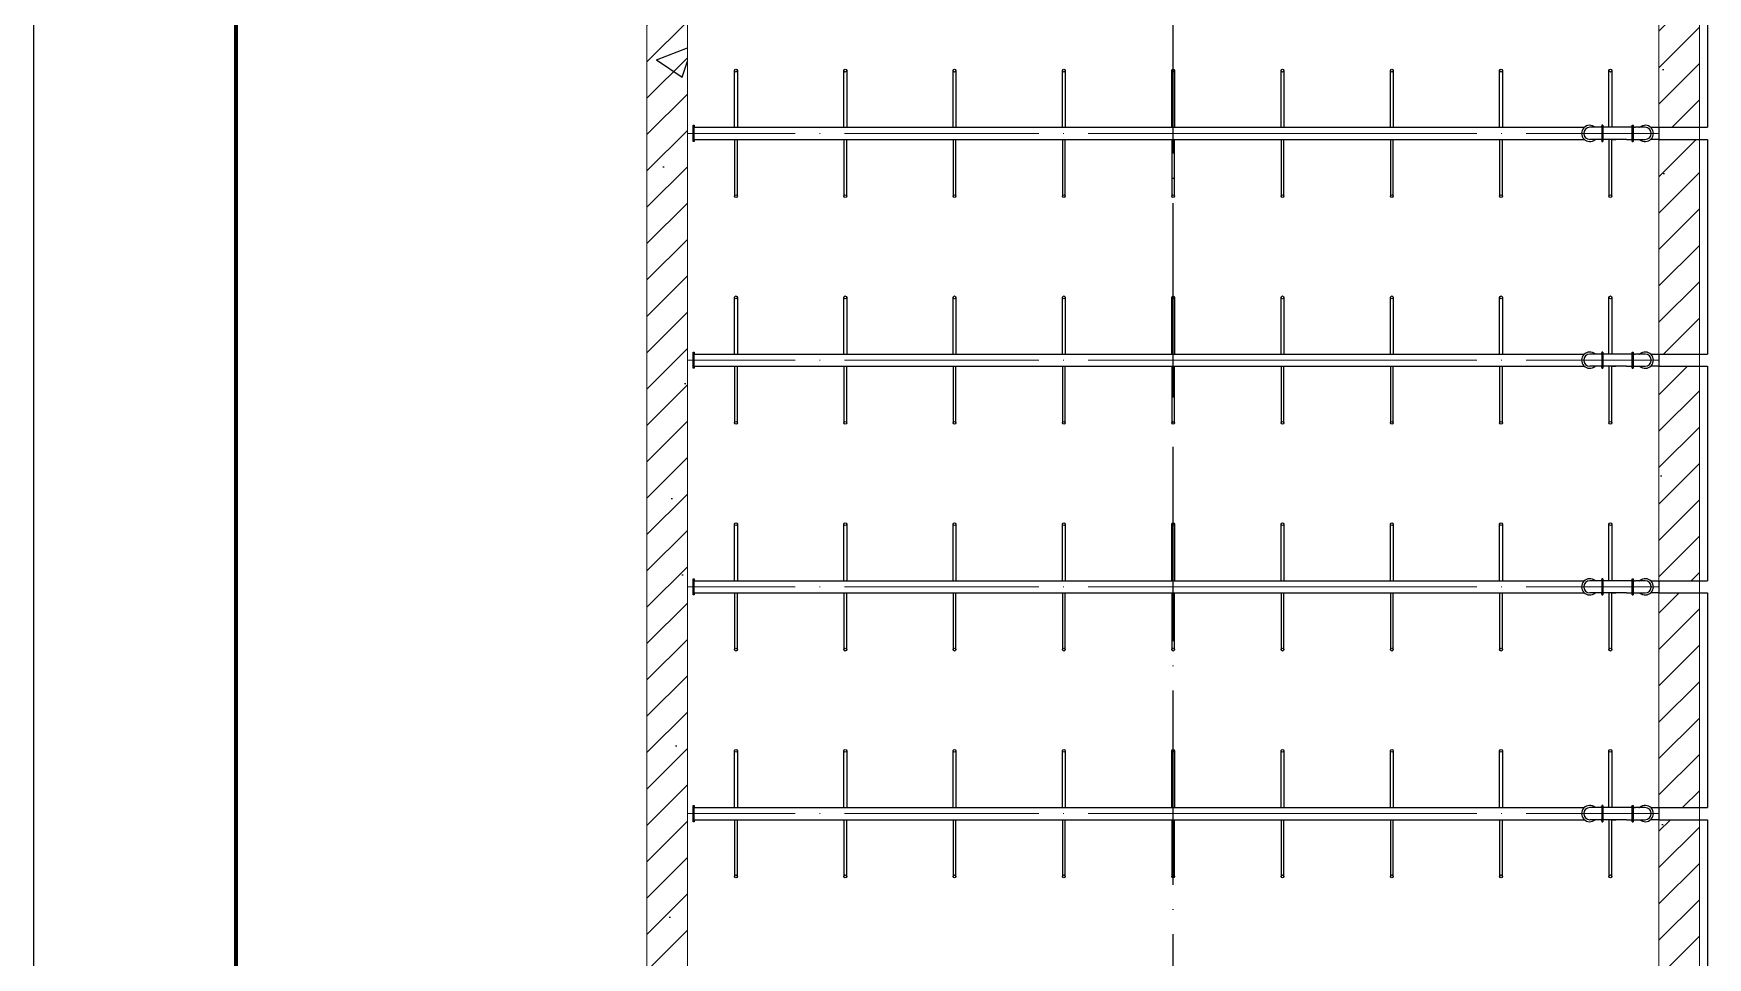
# Model space of a CAD drawing. Header units: millimetres. Extents: x 279 to 2876, y -494 to 1800.
# Drawn here: x 634.4 to 841.1, y 891.4 to 1005.5 of the extents above; entities that cross this region are included whole.
import ezdxf

# ---------------------------------------------------------------- set-up
doc = ezdxf.new("R2010")
doc.units = ezdxf.units.MM
doc.linetypes.add('ACAD_ISO04W100', pattern=[30, 24, -3, 0, -3])
doc.layers.add('图层1', color=1, linetype='Continuous', lineweight=25, plot=False)
doc.layers.add('图层2', color=5, linetype='Continuous', lineweight=25, plot=False)
doc.layers.add('图层3', color=2, linetype='Continuous')

msp = doc.modelspace()

# ---------------------------------------------------------------- hatches: boundary and pattern name
at = {"layer": '图层3'}
h = msp.add_hatch(dxfattribs=at)
h.set_pattern_fill('ANSI31', color=256, style=0)
h.paths.add_polyline_path([(715.14455, 1080.16504), (715.14455, 1090.16504), (773.64455, 1090.16504), (773.64455, 1095.16504), (710.14455, 1095.16504), (710.14455, 1090.16504), (710.14455, 1080.16504), (710.14455, 835.16504), (723.14455, 835.16504), (723.14455, 840.16504), (715.14455, 840.16504)])
h.paths.add_polyline_path([(773.64455, 840.16504), (727.14455, 840.16504), (727.14455, 835.16504), (773.64455, 835.16504)])
h.paths.add_polyline_path([(823.14455, 840.16504), (776.64455, 840.16504), (776.64455, 835.16504), (823.14455, 835.16504)])
h.paths.add_polyline_path([(840.14455, 850.16504), (840.14455, 852.41504), (835.14455, 852.41504), (835.14455, 840.16504), (827.14455, 840.16504), (827.14455, 835.16504), (840.14455, 835.16504), (840.14455, 840.16504)])
h.paths.add_polyline_path([(840.14455, 880.41504), (835.14455, 880.41504), (835.14455, 853.91504), (840.14455, 853.91504)])
h.paths.add_polyline_path([(840.14455, 908.41504), (835.14455, 908.41504), (835.14455, 881.91504), (840.14455, 881.91504)])
h.paths.add_polyline_path([(840.14455, 1095.16504), (776.64455, 1095.16504), (776.64455, 1090.16504), (835.14455, 1090.16504), (835.14455, 1085.16504), (835.14455, 1080.16504), (835.14455, 1077.91504), (840.14455, 1077.91504)])
h.paths.add_polyline_path([(840.14455, 1076.41504), (835.14455, 1076.41504), (835.14455, 1049.91504), (840.14455, 1049.91504)])
h.paths.add_polyline_path([(840.14455, 1048.41504), (835.14455, 1048.41504), (835.14455, 1021.91504), (840.14455, 1021.91504)])
h.paths.add_polyline_path([(840.14455, 1020.41504), (835.14455, 1020.41504), (835.14455, 993.91504), (840.14455, 993.91504)])
h.paths.add_polyline_path([(840.14455, 992.41504), (835.14455, 992.41504), (835.14455, 965.91504), (840.14455, 965.91504)])
h.paths.add_polyline_path([(840.14455, 936.41504), (835.14455, 936.41504), (835.14455, 909.91504), (840.14455, 909.91504)])
h = msp.add_hatch(dxfattribs=at)
h.set_pattern_fill('AR-CONC', color=256, scale=0.25, style=0)
h.paths.add_polyline_path([(715.14455, 1080.16504), (715.14455, 1090.16504), (773.64455, 1090.16504), (773.64455, 1095.16504), (710.14455, 1095.16504), (710.14455, 1090.16504), (710.14455, 1080.16504), (710.14455, 835.16504), (723.14455, 835.16504), (723.14455, 840.16504), (715.14455, 840.16504)])
h.paths.add_polyline_path([(773.64455, 840.16504), (727.14455, 840.16504), (727.14455, 835.16504), (773.64455, 835.16504)])
h.paths.add_polyline_path([(823.14455, 840.16504), (776.64455, 840.16504), (776.64455, 835.16504), (823.14455, 835.16504)])
h.paths.add_polyline_path([(840.14455, 840.16504), (840.14455, 850.16504), (840.14455, 852.41504), (835.14455, 852.41504), (835.14455, 840.16504), (827.14455, 840.16504), (827.14455, 835.16504), (840.14455, 835.16504)])
h.paths.add_polyline_path([(840.14455, 880.41504), (835.14455, 880.41504), (835.14455, 853.91504), (840.14455, 853.91504)])
h.paths.add_polyline_path([(840.14455, 908.41504), (835.14455, 908.41504), (835.14455, 881.91504), (840.14455, 881.91504)])
h.paths.add_polyline_path([(840.14455, 936.41504), (835.14455, 936.41504), (835.14455, 909.91504), (840.14455, 909.91504)])
h.paths.add_polyline_path([(840.14455, 1095.16504), (776.64455, 1095.16504), (776.64455, 1090.16504), (835.14455, 1090.16504), (835.14455, 1085.16504), (835.14455, 1080.16504), (835.14455, 1077.91504), (840.14455, 1077.91504)])
h.paths.add_polyline_path([(840.14455, 1076.41504), (835.14455, 1076.41504), (835.14455, 1049.91504), (840.14455, 1049.91504)])
h.paths.add_polyline_path([(840.14455, 1048.41504), (835.14455, 1048.41504), (835.14455, 1021.91504), (840.14455, 1021.91504)])
h.paths.add_polyline_path([(840.14455, 1020.41504), (835.14455, 1020.41504), (835.14455, 993.91504), (840.14455, 993.91504)])
h.paths.add_polyline_path([(840.14455, 992.41504), (835.14455, 992.41504), (835.14455, 965.91504), (840.14455, 965.91504)])
h.paths.add_polyline_path([(840.14455, 964.41504), (835.14455, 964.41504), (835.14455, 937.91504), (840.14455, 937.91504)])
h = msp.add_hatch(dxfattribs=at)
h.set_pattern_fill('ANSI31', color=256, style=0)
h.paths.add_polyline_path([(840.14455, 964.41504), (835.14455, 964.41504), (835.14455, 937.91504), (840.14455, 937.91504)])

# ---------------------------------------------------------------- linework, layer by layer
at = {"lineweight": 25}
msp.add_line((634.37698, 1216.46328), (634.37698, 622.46328), dxfattribs=at)
at = {"lineweight": 100}
msp.add_line((659.37698, 1206.46328), (659.37698, 632.46328), dxfattribs=at)
at = {"lineweight": 0}
for p, q in [((840.14455, 845.16504), (840.14455, 1095.16504)), ((840.14455, 845.16504), (840.14455, 1095.16504)), ((710.14455, 835.16504), (710.14455, 1085.16504)), ((715.14455, 1080.16504), (715.14455, 840.16504)), ((835.14455, 840.16504), (835.14455, 1080.16504))]:
    msp.add_line(p, q, dxfattribs=at)
at = {"linetype": 'ACAD_ISO04W100'}
msp.add_line((775.14455, 840.16504), (775.14455, 1090.16504), dxfattribs=at)
at = {"linetype": 'ACAD_ISO04W100', "lineweight": 0}
for p, q in [((788.64455, 993.16504), (715.14455, 993.16504)), ((788.64455, 993.16504), (835.14455, 993.16504)), ((788.64455, 965.16504), (715.14455, 965.16504)), ((788.64455, 965.16504), (835.14455, 965.16504)), ((788.64455, 937.16504), (715.14455, 937.16504)), ((788.64455, 937.16504), (835.14455, 937.16504)), ((788.64455, 909.16504), (715.14455, 909.16504)), ((788.64455, 909.16504), (835.14455, 909.16504))]:
    msp.add_line(p, q, dxfattribs=at)
at = {"layer": '图层1'}
for p, q in [((831.14455, 993.91504), (826.59731, 993.91504)), ((828.05422, 994.01504), (828.05422, 994.03504)), ((828.05422, 994.03504), (828.07922, 994.03504)), ((828.07922, 994.01504), (828.05422, 994.01504)), ((828.07922, 994.03504), (828.07922, 994.05504)), ((828.07922, 994.05504), (828.08922, 994.05504)), ((828.07922, 994.03504), (828.07922, 994.01504)), ((828.07922, 994.01504), (828.07922, 993.99504)), ((828.07922, 993.99504), (828.08922, 993.99504)), ((828.08922, 994.05504), (828.08922, 994.03504)), ((828.08922, 994.03504), (828.10422, 994.03504)), ((828.08922, 994.01504), (828.08922, 994.03504)), ((828.10422, 994.01504), (828.08922, 994.01504)), ((828.08922, 993.99504), (828.08922, 994.01504)), ((828.20422, 994.16504), (828.10422, 994.16504)), ((828.10422, 994.16504), (828.10422, 992.45633)), ((828.10422, 994.16504), (828.10422, 992.16364)), ((828.10422, 994.16504), (828.20422, 994.16504)), ((828.10422, 994.01504), (828.10422, 993.91504)), ((828.20422, 994.01504), (828.20422, 994.16504)), ((828.20422, 994.16504), (828.20422, 992.16364)), ((828.20422, 994.03504), (828.22422, 994.03504)), ((828.20422, 993.91504), (828.20422, 994.01504)), ((828.22422, 994.01504), (828.20422, 994.01504)), ((828.20422, 992.16504), (828.20422, 993.91504)), ((828.22422, 994.03504), (828.22422, 994.01504)), ((831.54455, 993.91504), (831.14455, 993.91504)), ((832.14455, 993.91504), (831.54455, 993.91504)), ((831.79966, 994.01504), (831.79966, 994.03504)), ((831.79966, 994.03504), (831.82466, 994.03504)), ((831.82466, 994.01504), (831.79966, 994.01504)), ((831.82466, 994.03504), (831.82466, 994.05504)), ((831.82466, 994.05504), (831.83466, 994.05504)), ((831.82466, 994.03504), (831.82466, 994.01504)), ((831.82466, 994.01504), (831.82466, 993.99504)), ((831.82466, 993.99504), (831.83466, 993.99504)), ((831.83466, 994.05504), (831.83466, 994.03504)), ((831.83466, 994.03504), (831.84966, 994.03504)), ((831.83466, 994.01504), (831.83466, 994.03504)), ((831.84966, 994.01504), (831.83466, 994.01504)), ((831.83466, 993.99504), (831.83466, 994.01504)), ((831.84966, 993.91504), (831.84966, 994.16504)), ((831.84966, 994.16504), (831.94966, 994.16504)), ((831.84966, 994.16504), (831.84966, 992.16364)), ((831.84966, 994.16504), (831.94966, 994.16504)), ((831.84966, 994.01504), (831.84966, 993.91504)), ((831.84966, 992.16504), (831.84966, 993.91504)), ((831.94966, 994.16504), (831.94966, 993.91504)), ((831.94966, 994.16504), (831.94966, 992.16364)), ((831.94966, 994.03504), (831.96966, 994.03504)), ((831.96966, 994.01504), (831.94966, 994.01504)), ((831.94966, 992.41504), (831.94966, 993.91504)), ((831.96966, 994.03504), (831.96966, 994.01504)), ((832.14455, 993.91504), (832.24455, 993.91504)), ((832.64455, 993.91504), (832.24455, 993.91504)), ((832.64455, 993.91504), (832.74455, 993.91504)), ((833.45473, 993.91504), (832.74455, 993.91504)), ((834.11617, 993.91504), (834.14455, 993.91504)), ((834.14455, 993.91504), (835.14455, 993.91504)), ((835.14455, 993.91504), (835.14455, 992.41504)), ((831.14455, 992.41504), (826.59731, 992.41504)), ((828.07922, 992.31364), (828.05422, 992.31364)), ((828.05422, 992.31364), (828.05422, 992.29364)), ((828.05422, 992.29364), (828.07922, 992.29364)), ((828.07922, 992.31364), (828.07922, 992.33364)), ((828.07922, 992.33364), (828.08922, 992.33364)), ((828.07922, 992.29364), (828.07922, 992.31364)), ((828.07922, 992.29364), (828.07922, 992.27364)), ((828.07922, 992.27364), (828.08922, 992.27364)), ((828.08922, 992.33364), (828.08922, 992.31364)), ((828.10422, 992.31364), (828.08922, 992.31364)), ((828.08922, 992.31364), (828.08922, 992.29364)), ((828.08922, 992.29364), (828.10422, 992.29364)), ((828.08922, 992.27364), (828.08922, 992.29364)), ((828.10422, 992.45633), (828.10422, 992.41504)), ((828.10422, 992.41504), (828.10422, 992.16504)), ((828.10422, 992.16504), (828.20422, 992.16504)), ((828.10422, 992.16364), (828.20422, 992.16364)), ((828.22422, 992.31364), (828.20422, 992.31364)), ((828.20422, 992.29364), (828.22422, 992.29364)), ((828.22422, 992.29364), (828.22422, 992.31364)), ((831.14455, 992.41504), (831.54455, 992.41504)), ((831.54455, 992.41504), (832.14455, 992.41504)), ((831.82466, 992.31364), (831.79966, 992.31364)), ((831.79966, 992.31364), (831.79966, 992.29364)), ((831.79966, 992.29364), (831.82466, 992.29364)), ((831.82466, 992.31364), (831.82466, 992.33364)), ((831.82466, 992.33364), (831.83466, 992.33364)), ((831.82466, 992.29364), (831.82466, 992.31364)), ((831.82466, 992.29364), (831.82466, 992.27364)), ((831.82466, 992.27364), (831.83466, 992.27364)), ((831.83466, 992.33364), (831.83466, 992.31364)), ((831.84966, 992.31364), (831.83466, 992.31364)), ((831.83466, 992.31364), (831.83466, 992.29364)), ((831.83466, 992.29364), (831.84966, 992.29364)), ((831.83466, 992.27364), (831.83466, 992.29364)), ((831.84966, 992.41504), (831.84966, 992.16504)), ((831.94966, 992.16504), (831.84966, 992.16504)), ((831.84966, 992.16504), (831.94966, 992.16504)), ((831.84966, 992.16364), (831.94966, 992.16364)), ((831.94966, 992.41504), (831.94966, 992.16504)), ((831.94966, 992.16504), (831.94966, 992.41504)), ((831.96966, 992.31364), (831.94966, 992.31364)), ((831.94966, 992.29364), (831.96966, 992.29364)), ((831.96966, 992.29364), (831.96966, 992.31364)), ((832.14455, 992.41504), (832.24455, 992.41504)), ((832.24455, 992.41504), (832.64455, 992.41504)), ((832.64455, 992.41504), (832.74455, 992.41504)), ((832.74455, 992.41504), (833.44455, 992.41504)), ((834.14455, 992.41504), (834.11617, 992.41504)), ((835.14455, 992.41504), (834.14455, 992.41504)), ((831.14455, 965.91504), (826.59731, 965.91504)), ((828.05422, 966.01504), (828.05422, 966.03504)), ((828.05422, 966.03504), (828.07922, 966.03504)), ((828.07922, 966.01504), (828.05422, 966.01504)), ((828.07922, 966.03504), (828.07922, 966.05504)), ((828.07922, 966.05504), (828.08922, 966.05504)), ((828.07922, 966.03504), (828.07922, 966.01504)), ((828.07922, 966.01504), (828.07922, 965.99504)), ((828.07922, 965.99504), (828.08922, 965.99504)), ((828.08922, 966.05504), (828.08922, 966.03504)), ((828.08922, 966.03504), (828.10422, 966.03504)), ((828.08922, 966.01504), (828.08922, 966.03504)), ((828.10422, 966.01504), (828.08922, 966.01504)), ((828.08922, 965.99504), (828.08922, 966.01504)), ((828.20422, 966.16504), (828.10422, 966.16504)), ((828.10422, 966.16504), (828.10422, 964.45633)), ((828.10422, 966.16504), (828.10422, 964.16364)), ((828.10422, 966.16504), (828.20422, 966.16504)), ((828.10422, 966.01504), (828.10422, 965.91504)), ((828.20422, 966.01504), (828.20422, 966.16504)), ((828.20422, 966.16504), (828.20422, 964.16364)), ((828.20422, 966.03504), (828.22422, 966.03504)), ((828.20422, 965.91504), (828.20422, 966.01504)), ((828.22422, 966.01504), (828.20422, 966.01504)), ((828.20422, 964.16504), (828.20422, 965.91504)), ((828.22422, 966.03504), (828.22422, 966.01504)), ((831.54455, 965.91504), (831.14455, 965.91504)), ((832.14455, 965.91504), (831.54455, 965.91504)), ((831.79966, 966.01504), (831.79966, 966.03504)), ((831.79966, 966.03504), (831.82466, 966.03504)), ((831.82466, 966.01504), (831.79966, 966.01504)), ((831.82466, 966.03504), (831.82466, 966.05504)), ((831.82466, 966.05504), (831.83466, 966.05504)), ((831.82466, 966.03504), (831.82466, 966.01504)), ((831.82466, 966.01504), (831.82466, 965.99504)), ((831.82466, 965.99504), (831.83466, 965.99504)), ((831.83466, 966.05504), (831.83466, 966.03504)), ((831.83466, 966.03504), (831.84966, 966.03504)), ((831.83466, 966.01504), (831.83466, 966.03504)), ((831.84966, 966.01504), (831.83466, 966.01504)), ((831.83466, 965.99504), (831.83466, 966.01504)), ((831.84966, 965.91504), (831.84966, 966.16504)), ((831.84966, 966.16504), (831.94966, 966.16504)), ((831.84966, 966.16504), (831.84966, 964.16364)), ((831.84966, 966.16504), (831.94966, 966.16504)), ((831.84966, 966.01504), (831.84966, 965.91504)), ((831.84966, 964.16504), (831.84966, 965.91504)), ((831.94966, 966.16504), (831.94966, 965.91504)), ((831.94966, 966.16504), (831.94966, 964.16364)), ((831.94966, 966.03504), (831.96966, 966.03504)), ((831.96966, 966.01504), (831.94966, 966.01504)), ((831.94966, 964.41504), (831.94966, 965.91504)), ((831.96966, 966.03504), (831.96966, 966.01504)), ((832.14455, 965.91504), (832.24455, 965.91504)), ((832.64455, 965.91504), (832.24455, 965.91504)), ((832.64455, 965.91504), (832.74455, 965.91504)), ((833.45473, 965.91504), (832.74455, 965.91504)), ((834.11617, 965.91504), (834.14455, 965.91504)), ((834.14455, 965.91504), (835.14455, 965.91504)), ((835.14455, 965.91504), (835.14455, 964.41504)), ((831.14455, 964.41504), (826.59731, 964.41504)), ((828.07922, 964.31364), (828.05422, 964.31364)), ((828.05422, 964.31364), (828.05422, 964.29364)), ((828.05422, 964.29364), (828.07922, 964.29364)), ((828.07922, 964.31364), (828.07922, 964.33364)), ((828.07922, 964.33364), (828.08922, 964.33364)), ((828.07922, 964.29364), (828.07922, 964.31364)), ((828.07922, 964.29364), (828.07922, 964.27364)), ((828.07922, 964.27364), (828.08922, 964.27364)), ((828.08922, 964.33364), (828.08922, 964.31364)), ((828.10422, 964.31364), (828.08922, 964.31364)), ((828.08922, 964.31364), (828.08922, 964.29364)), ((828.08922, 964.29364), (828.10422, 964.29364)), ((828.08922, 964.27364), (828.08922, 964.29364)), ((828.10422, 964.45633), (828.10422, 964.41504)), ((828.10422, 964.41504), (828.10422, 964.16504)), ((828.10422, 964.16504), (828.20422, 964.16504)), ((828.10422, 964.16364), (828.20422, 964.16364)), ((828.22422, 964.31364), (828.20422, 964.31364)), ((828.20422, 964.29364), (828.22422, 964.29364)), ((828.22422, 964.29364), (828.22422, 964.31364)), ((831.14455, 964.41504), (831.54455, 964.41504)), ((831.54455, 964.41504), (832.14455, 964.41504)), ((831.82466, 964.31364), (831.79966, 964.31364)), ((831.79966, 964.31364), (831.79966, 964.29364)), ((831.79966, 964.29364), (831.82466, 964.29364)), ((831.82466, 964.31364), (831.82466, 964.33364)), ((831.82466, 964.33364), (831.83466, 964.33364)), ((831.82466, 964.29364), (831.82466, 964.31364)), ((831.82466, 964.29364), (831.82466, 964.27364)), ((831.82466, 964.27364), (831.83466, 964.27364)), ((831.83466, 964.33364), (831.83466, 964.31364)), ((831.84966, 964.31364), (831.83466, 964.31364)), ((831.83466, 964.31364), (831.83466, 964.29364)), ((831.83466, 964.29364), (831.84966, 964.29364)), ((831.83466, 964.27364), (831.83466, 964.29364)), ((831.84966, 964.41504), (831.84966, 964.16504)), ((831.94966, 964.16504), (831.84966, 964.16504)), ((831.84966, 964.16504), (831.94966, 964.16504)), ((831.84966, 964.16364), (831.94966, 964.16364)), ((831.94966, 964.41504), (831.94966, 964.16504)), ((831.94966, 964.16504), (831.94966, 964.41504)), ((831.96966, 964.31364), (831.94966, 964.31364)), ((831.94966, 964.29364), (831.96966, 964.29364)), ((831.96966, 964.29364), (831.96966, 964.31364)), ((832.14455, 964.41504), (832.24455, 964.41504)), ((832.24455, 964.41504), (832.64455, 964.41504)), ((832.64455, 964.41504), (832.74455, 964.41504)), ((832.74455, 964.41504), (833.44455, 964.41504)), ((834.14455, 964.41504), (834.11617, 964.41504)), ((835.14455, 964.41504), (834.14455, 964.41504)), ((831.14455, 937.91504), (826.59731, 937.91504)), ((828.05422, 938.01504), (828.05422, 938.03504)), ((828.05422, 938.03504), (828.07922, 938.03504)), ((828.07922, 938.01504), (828.05422, 938.01504)), ((828.07922, 938.03504), (828.07922, 938.05504)), ((828.07922, 938.05504), (828.08922, 938.05504)), ((828.07922, 938.03504), (828.07922, 938.01504)), ((828.07922, 938.01504), (828.07922, 937.99504)), ((828.07922, 937.99504), (828.08922, 937.99504)), ((828.08922, 938.05504), (828.08922, 938.03504)), ((828.08922, 938.03504), (828.10422, 938.03504)), ((828.08922, 938.01504), (828.08922, 938.03504)), ((828.10422, 938.01504), (828.08922, 938.01504)), ((828.08922, 937.99504), (828.08922, 938.01504)), ((828.20422, 938.16504), (828.10422, 938.16504)), ((828.10422, 938.16504), (828.10422, 936.45633)), ((828.10422, 938.16504), (828.10422, 936.16364)), ((828.10422, 938.16504), (828.20422, 938.16504)), ((828.10422, 938.01504), (828.10422, 937.91504)), ((828.20422, 938.01504), (828.20422, 938.16504)), ((828.20422, 938.16504), (828.20422, 936.16364)), ((828.20422, 938.03504), (828.22422, 938.03504)), ((828.20422, 937.91504), (828.20422, 938.01504)), ((828.22422, 938.01504), (828.20422, 938.01504)), ((828.20422, 936.16504), (828.20422, 937.91504)), ((828.22422, 938.03504), (828.22422, 938.01504)), ((831.54455, 937.91504), (831.14455, 937.91504)), ((832.14455, 937.91504), (831.54455, 937.91504)), ((831.79966, 938.01504), (831.79966, 938.03504)), ((831.79966, 938.03504), (831.82466, 938.03504)), ((831.82466, 938.01504), (831.79966, 938.01504)), ((831.82466, 938.03504), (831.82466, 938.05504)), ((831.82466, 938.05504), (831.83466, 938.05504)), ((831.82466, 938.03504), (831.82466, 938.01504)), ((831.82466, 938.01504), (831.82466, 937.99504)), ((831.82466, 937.99504), (831.83466, 937.99504)), ((831.83466, 938.05504), (831.83466, 938.03504)), ((831.83466, 938.03504), (831.84966, 938.03504)), ((831.83466, 938.01504), (831.83466, 938.03504)), ((831.84966, 938.01504), (831.83466, 938.01504)), ((831.83466, 937.99504), (831.83466, 938.01504)), ((831.84966, 937.91504), (831.84966, 938.16504)), ((831.84966, 938.16504), (831.94966, 938.16504)), ((831.84966, 938.16504), (831.84966, 936.16364)), ((831.84966, 938.16504), (831.94966, 938.16504)), ((831.84966, 938.01504), (831.84966, 937.91504)), ((831.84966, 936.16504), (831.84966, 937.91504)), ((831.94966, 938.16504), (831.94966, 937.91504)), ((831.94966, 938.16504), (831.94966, 936.16364)), ((831.94966, 938.03504), (831.96966, 938.03504)), ((831.96966, 938.01504), (831.94966, 938.01504)), ((831.94966, 936.41504), (831.94966, 937.91504)), ((831.96966, 938.03504), (831.96966, 938.01504)), ((832.14455, 937.91504), (832.24455, 937.91504)), ((832.64455, 937.91504), (832.24455, 937.91504)), ((832.64455, 937.91504), (832.74455, 937.91504)), ((833.45473, 937.91504), (832.74455, 937.91504)), ((834.11617, 937.91504), (834.14455, 937.91504)), ((834.14455, 937.91504), (835.14455, 937.91504)), ((835.14455, 937.91504), (835.14455, 936.41504)), ((831.14455, 936.41504), (826.59731, 936.41504)), ((828.07922, 936.31364), (828.05422, 936.31364)), ((828.05422, 936.31364), (828.05422, 936.29364)), ((828.05422, 936.29364), (828.07922, 936.29364)), ((828.07922, 936.31364), (828.07922, 936.33364)), ((828.07922, 936.33364), (828.08922, 936.33364)), ((828.07922, 936.29364), (828.07922, 936.31364)), ((828.07922, 936.29364), (828.07922, 936.27364)), ((828.07922, 936.27364), (828.08922, 936.27364)), ((828.08922, 936.33364), (828.08922, 936.31364)), ((828.10422, 936.31364), (828.08922, 936.31364)), ((828.08922, 936.31364), (828.08922, 936.29364)), ((828.08922, 936.29364), (828.10422, 936.29364)), ((828.08922, 936.27364), (828.08922, 936.29364)), ((828.10422, 936.45633), (828.10422, 936.41504)), ((828.10422, 936.41504), (828.10422, 936.16504)), ((828.10422, 936.16504), (828.20422, 936.16504)), ((828.10422, 936.16364), (828.20422, 936.16364)), ((828.22422, 936.31364), (828.20422, 936.31364)), ((828.20422, 936.29364), (828.22422, 936.29364)), ((828.22422, 936.29364), (828.22422, 936.31364)), ((831.14455, 936.41504), (831.54455, 936.41504)), ((831.54455, 936.41504), (832.14455, 936.41504)), ((831.82466, 936.31364), (831.79966, 936.31364)), ((831.79966, 936.31364), (831.79966, 936.29364)), ((831.79966, 936.29364), (831.82466, 936.29364)), ((831.82466, 936.31364), (831.82466, 936.33364)), ((831.82466, 936.33364), (831.83466, 936.33364)), ((831.82466, 936.29364), (831.82466, 936.31364)), ((831.82466, 936.29364), (831.82466, 936.27364)), ((831.82466, 936.27364), (831.83466, 936.27364)), ((831.83466, 936.33364), (831.83466, 936.31364)), ((831.84966, 936.31364), (831.83466, 936.31364)), ((831.83466, 936.31364), (831.83466, 936.29364)), ((831.83466, 936.29364), (831.84966, 936.29364)), ((831.83466, 936.27364), (831.83466, 936.29364)), ((831.84966, 936.41504), (831.84966, 936.16504)), ((831.94966, 936.16504), (831.84966, 936.16504)), ((831.84966, 936.16504), (831.94966, 936.16504)), ((831.84966, 936.16364), (831.94966, 936.16364)), ((831.94966, 936.41504), (831.94966, 936.16504)), ((831.94966, 936.16504), (831.94966, 936.41504)), ((831.96966, 936.31364), (831.94966, 936.31364)), ((831.94966, 936.29364), (831.96966, 936.29364)), ((831.96966, 936.29364), (831.96966, 936.31364)), ((832.14455, 936.41504), (832.24455, 936.41504)), ((832.24455, 936.41504), (832.64455, 936.41504)), ((832.64455, 936.41504), (832.74455, 936.41504)), ((832.74455, 936.41504), (833.44455, 936.41504)), ((834.14455, 936.41504), (834.11617, 936.41504)), ((835.14455, 936.41504), (834.14455, 936.41504)), ((831.14455, 909.91504), (826.59731, 909.91504)), ((828.05422, 910.01504), (828.05422, 910.03504)), ((828.05422, 910.03504), (828.07922, 910.03504)), ((828.07922, 910.01504), (828.05422, 910.01504)), ((828.07922, 910.03504), (828.07922, 910.05504)), ((828.07922, 910.05504), (828.08922, 910.05504)), ((828.07922, 910.03504), (828.07922, 910.01504)), ((828.07922, 910.01504), (828.07922, 909.99504)), ((828.07922, 909.99504), (828.08922, 909.99504)), ((828.08922, 910.05504), (828.08922, 910.03504)), ((828.08922, 910.03504), (828.10422, 910.03504)), ((828.08922, 910.01504), (828.08922, 910.03504)), ((828.10422, 910.01504), (828.08922, 910.01504)), ((828.08922, 909.99504), (828.08922, 910.01504)), ((828.20422, 910.16504), (828.10422, 910.16504)), ((828.10422, 910.16504), (828.10422, 908.45633)), ((828.10422, 910.16504), (828.10422, 908.16364)), ((828.10422, 910.16504), (828.20422, 910.16504)), ((828.10422, 910.01504), (828.10422, 909.91504)), ((828.20422, 910.01504), (828.20422, 910.16504)), ((828.20422, 910.16504), (828.20422, 908.16364)), ((828.20422, 910.03504), (828.22422, 910.03504)), ((828.20422, 909.91504), (828.20422, 910.01504)), ((828.22422, 910.01504), (828.20422, 910.01504)), ((828.20422, 908.16504), (828.20422, 909.91504)), ((828.22422, 910.03504), (828.22422, 910.01504)), ((831.54455, 909.91504), (831.14455, 909.91504)), ((832.14455, 909.91504), (831.54455, 909.91504)), ((831.79966, 910.01504), (831.79966, 910.03504)), ((831.79966, 910.03504), (831.82466, 910.03504)), ((831.82466, 910.01504), (831.79966, 910.01504)), ((831.82466, 910.03504), (831.82466, 910.05504)), ((831.82466, 910.05504), (831.83466, 910.05504)), ((831.82466, 910.03504), (831.82466, 910.01504)), ((831.82466, 910.01504), (831.82466, 909.99504)), ((831.82466, 909.99504), (831.83466, 909.99504)), ((831.83466, 910.05504), (831.83466, 910.03504)), ((831.83466, 910.03504), (831.84966, 910.03504)), ((831.83466, 910.01504), (831.83466, 910.03504)), ((831.84966, 910.01504), (831.83466, 910.01504)), ((831.83466, 909.99504), (831.83466, 910.01504)), ((831.84966, 909.91504), (831.84966, 910.16504)), ((831.84966, 910.16504), (831.94966, 910.16504)), ((831.84966, 910.16504), (831.84966, 908.16364)), ((831.84966, 910.16504), (831.94966, 910.16504)), ((831.84966, 910.01504), (831.84966, 909.91504)), ((831.84966, 908.16504), (831.84966, 909.91504)), ((831.94966, 910.16504), (831.94966, 909.91504)), ((831.94966, 910.16504), (831.94966, 908.16364)), ((831.94966, 910.03504), (831.96966, 910.03504)), ((831.96966, 910.01504), (831.94966, 910.01504)), ((831.94966, 908.41504), (831.94966, 909.91504)), ((831.96966, 910.03504), (831.96966, 910.01504)), ((832.14455, 909.91504), (832.24455, 909.91504)), ((832.64455, 909.91504), (832.24455, 909.91504)), ((832.64455, 909.91504), (832.74455, 909.91504)), ((833.45473, 909.91504), (832.74455, 909.91504)), ((834.11617, 909.91504), (834.14455, 909.91504)), ((834.14455, 909.91504), (835.14455, 909.91504)), ((835.14455, 909.91504), (835.14455, 908.41504)), ((831.14455, 908.41504), (826.59731, 908.41504)), ((828.07922, 908.31364), (828.05422, 908.31364)), ((828.05422, 908.31364), (828.05422, 908.29364)), ((828.05422, 908.29364), (828.07922, 908.29364)), ((828.07922, 908.31364), (828.07922, 908.33364)), ((828.07922, 908.33364), (828.08922, 908.33364)), ((828.07922, 908.29364), (828.07922, 908.31364)), ((828.07922, 908.29364), (828.07922, 908.27364)), ((828.07922, 908.27364), (828.08922, 908.27364)), ((828.08922, 908.33364), (828.08922, 908.31364)), ((828.10422, 908.31364), (828.08922, 908.31364)), ((828.08922, 908.31364), (828.08922, 908.29364)), ((828.08922, 908.29364), (828.10422, 908.29364)), ((828.08922, 908.27364), (828.08922, 908.29364)), ((828.10422, 908.45633), (828.10422, 908.41504)), ((828.10422, 908.41504), (828.10422, 908.16504)), ((828.10422, 908.16504), (828.20422, 908.16504)), ((828.10422, 908.16364), (828.20422, 908.16364)), ((828.22422, 908.31364), (828.20422, 908.31364)), ((828.20422, 908.29364), (828.22422, 908.29364)), ((828.22422, 908.29364), (828.22422, 908.31364)), ((831.14455, 908.41504), (831.54455, 908.41504)), ((831.54455, 908.41504), (832.14455, 908.41504)), ((831.82466, 908.31364), (831.79966, 908.31364)), ((831.79966, 908.31364), (831.79966, 908.29364)), ((831.79966, 908.29364), (831.82466, 908.29364)), ((831.82466, 908.31364), (831.82466, 908.33364)), ((831.82466, 908.33364), (831.83466, 908.33364)), ((831.82466, 908.29364), (831.82466, 908.31364)), ((831.82466, 908.29364), (831.82466, 908.27364)), ((831.82466, 908.27364), (831.83466, 908.27364)), ((831.83466, 908.33364), (831.83466, 908.31364)), ((831.84966, 908.31364), (831.83466, 908.31364)), ((831.83466, 908.31364), (831.83466, 908.29364)), ((831.83466, 908.29364), (831.84966, 908.29364)), ((831.83466, 908.27364), (831.83466, 908.29364)), ((831.84966, 908.41504), (831.84966, 908.16504)), ((831.94966, 908.16504), (831.84966, 908.16504)), ((831.84966, 908.16504), (831.94966, 908.16504)), ((831.84966, 908.16364), (831.94966, 908.16364)), ((831.94966, 908.41504), (831.94966, 908.16504)), ((831.94966, 908.16504), (831.94966, 908.41504)), ((831.96966, 908.31364), (831.94966, 908.31364)), ((831.94966, 908.29364), (831.96966, 908.29364)), ((831.96966, 908.29364), (831.96966, 908.31364)), ((832.14455, 908.41504), (832.24455, 908.41504)), ((832.24455, 908.41504), (832.64455, 908.41504)), ((832.64455, 908.41504), (832.74455, 908.41504)), ((832.74455, 908.41504), (833.44455, 908.41504)), ((834.14455, 908.41504), (834.11617, 908.41504)), ((835.14455, 908.41504), (834.14455, 908.41504))]:
    msp.add_line(p, q, dxfattribs=at)
for centre, radius, start, end in [((826.59731, 993.16504), 1, 48.5903779, 311.4096221), ((826.59731, 993.16504), 0.75, 90, 270), ((833.45473, 993.16504), 1, 228.5903779, 131.4096221), ((833.45473, 993.16504), 0.75, 270, 90), ((826.59731, 965.16504), 1, 48.5903779, 311.4096221), ((826.59731, 965.16504), 0.75, 90, 270), ((833.45473, 965.16504), 1, 228.5903779, 131.4096221), ((833.45473, 965.16504), 0.75, 270, 90), ((826.59731, 937.16504), 1, 48.5903779, 311.4096221), ((826.59731, 937.16504), 0.75, 90, 270), ((833.45473, 937.16504), 1, 228.5903779, 131.4096221), ((833.45473, 937.16504), 0.75, 270, 90), ((826.59731, 909.16504), 1, 48.5903779, 311.4096221), ((826.59731, 909.16504), 0.75, 90, 270), ((833.45473, 909.16504), 1, 228.5903779, 131.4096221), ((833.45473, 909.16504), 0.75, 270, 90)]:
    msp.add_arc(centre, radius, start, end, dxfattribs=at)
at = {"layer": '图层2'}
for p, q in [((841.1446, 1020.41504), (841.1446, 993.91504)), ((841.1446, 1020.41504), (841.1446, 993.91504)), ((841.1446, 1020.41504), (841.1446, 993.91504)), ((841.1446, 1020.41504), (841.1446, 993.91504)), ((720.96955, 993.91504), (720.96955, 1000.91504)), ((721.31955, 1000.91504), (721.31955, 993.91504)), ((734.46955, 993.91504), (734.46955, 1000.91504)), ((734.81955, 1000.91504), (734.81955, 993.91504)), ((747.96955, 993.91504), (747.96955, 1000.91504)), ((748.31955, 1000.91504), (748.31955, 993.91504)), ((761.46955, 993.91504), (761.46955, 1000.91504)), ((761.81955, 1000.91504), (761.81955, 993.91504)), ((774.96955, 993.91504), (774.96955, 1000.91504)), ((775.31955, 1000.91504), (775.31955, 993.91504)), ((788.46955, 993.91504), (788.46955, 1000.91504)), ((788.81955, 1000.91504), (788.81955, 993.91504)), ((801.96955, 993.91504), (801.96955, 1000.91504)), ((802.31955, 1000.91504), (802.31955, 993.91504)), ((815.46955, 993.91504), (815.46955, 1000.91504)), ((815.81955, 1000.91504), (815.81955, 993.91504)), ((828.96955, 993.91504), (828.96955, 1000.91504)), ((829.31955, 1000.91504), (829.31955, 993.91504)), ((715.86955, 993.91504), (715.86955, 994.16504)), ((715.86955, 994.16504), (715.96955, 994.16504)), ((715.86955, 992.16504), (715.86955, 993.91504)), ((715.96955, 994.16504), (715.96955, 993.91504)), ((715.96955, 992.41504), (715.96955, 993.91504)), ((715.96955, 993.91504), (825.93587, 993.91504)), ((835.14455, 993.91504), (841.1446, 993.91504)), ((715.96955, 992.16504), (715.86955, 992.16504)), ((715.96955, 992.41504), (715.96955, 992.16504)), ((715.96955, 992.41504), (825.93587, 992.41504)), ((720.96955, 992.41504), (720.96955, 985.41504)), ((721.31955, 985.41504), (721.31955, 992.41504)), ((734.46955, 992.41504), (734.46955, 985.41504)), ((734.81955, 985.41504), (734.81955, 992.41504)), ((747.96955, 992.41504), (747.96955, 985.41504)), ((748.31955, 985.41504), (748.31955, 992.41504)), ((761.46955, 992.41504), (761.46955, 985.41504)), ((761.81955, 985.41504), (761.81955, 992.41504)), ((774.96955, 992.41504), (774.96955, 985.41504)), ((775.31955, 985.41504), (775.31955, 992.41504)), ((788.46955, 992.41504), (788.46955, 985.41504)), ((788.81955, 985.41504), (788.81955, 992.41504)), ((801.96955, 992.41504), (801.96955, 985.41504)), ((802.31955, 985.41504), (802.31955, 992.41504)), ((815.46955, 992.41504), (815.46955, 985.41504)), ((815.81955, 985.41504), (815.81955, 992.41504)), ((828.96955, 992.41504), (828.96955, 985.41504)), ((829.31955, 985.41504), (829.31955, 992.41504)), ((829.41955, 992.41504), (829.81955, 992.41504)), ((835.14455, 992.41504), (841.1446, 992.41504)), ((841.1446, 992.41504), (841.1446, 965.91504)), ((841.1446, 992.41504), (841.1446, 965.91504)), ((841.1446, 992.41504), (841.1446, 965.91504)), ((841.1446, 992.41504), (841.1446, 965.91504)), ((720.96955, 965.91504), (720.96955, 972.91504)), ((721.31955, 972.91504), (721.31955, 965.91504)), ((734.46955, 965.91504), (734.46955, 972.91504)), ((734.81955, 972.91504), (734.81955, 965.91504)), ((747.96955, 965.91504), (747.96955, 972.91504)), ((748.31955, 972.91504), (748.31955, 965.91504)), ((761.46955, 965.91504), (761.46955, 972.91504)), ((761.81955, 972.91504), (761.81955, 965.91504)), ((774.96955, 965.91504), (774.96955, 972.91504)), ((775.31955, 972.91504), (775.31955, 965.91504)), ((788.46955, 965.91504), (788.46955, 972.91504)), ((788.81955, 972.91504), (788.81955, 965.91504)), ((801.96955, 965.91504), (801.96955, 972.91504)), ((802.31955, 972.91504), (802.31955, 965.91504)), ((815.46955, 965.91504), (815.46955, 972.91504)), ((815.46955, 965.91504), (815.46955, 972.91504)), ((815.81955, 972.91504), (815.81955, 965.91504)), ((815.81955, 972.91504), (815.81955, 965.91504)), ((828.96955, 965.91504), (828.96955, 972.91504)), ((829.31955, 972.91504), (829.31955, 965.91504)), ((715.86955, 965.91504), (715.86955, 966.16504)), ((715.86955, 966.16504), (715.96955, 966.16504)), ((715.86955, 964.16504), (715.86955, 965.91504)), ((715.96955, 966.16504), (715.96955, 965.91504)), ((715.96955, 964.41504), (715.96955, 965.91504)), ((715.96955, 965.91504), (825.93587, 965.91504)), ((835.14455, 965.91504), (841.1446, 965.91504)), ((715.96955, 964.16504), (715.86955, 964.16504)), ((715.96955, 964.41504), (715.96955, 964.16504)), ((715.96955, 964.41504), (825.93587, 964.41504)), ((720.96955, 964.41504), (720.96955, 957.41504)), ((721.31955, 957.41504), (721.31955, 964.41504)), ((734.46955, 964.41504), (734.46955, 957.41504)), ((734.81955, 957.41504), (734.81955, 964.41504)), ((747.96955, 964.41504), (747.96955, 957.41504)), ((748.31955, 957.41504), (748.31955, 964.41504)), ((761.46955, 964.41504), (761.46955, 957.41504)), ((761.81955, 957.41504), (761.81955, 964.41504)), ((774.96955, 964.41504), (774.96955, 957.41504)), ((775.31955, 957.41504), (775.31955, 964.41504)), ((788.46955, 964.41504), (788.46955, 957.41504)), ((788.81955, 957.41504), (788.81955, 964.41504)), ((801.96955, 964.41504), (801.96955, 957.41504)), ((802.31955, 957.41504), (802.31955, 964.41504)), ((815.46955, 964.41504), (815.46955, 957.41504)), ((815.46955, 964.41504), (815.46955, 957.41504)), ((815.81955, 957.41504), (815.81955, 964.41504)), ((815.81955, 957.41504), (815.81955, 964.41504)), ((828.96955, 964.41504), (828.96955, 957.41504)), ((829.31955, 957.41504), (829.31955, 964.41504)), ((829.41955, 964.41504), (829.81955, 964.41504)), ((835.14455, 964.41504), (841.1446, 964.41504)), ((841.1446, 964.41504), (841.1446, 937.91504)), ((841.1446, 964.41504), (841.1446, 937.91504)), ((841.1446, 964.41504), (841.1446, 937.91504)), ((841.1446, 964.41504), (841.1446, 937.91504)), ((720.96955, 937.91504), (720.96955, 944.91504)), ((721.31955, 944.91504), (721.31955, 937.91504)), ((734.46955, 937.91504), (734.46955, 944.91504)), ((734.81955, 944.91504), (734.81955, 937.91504)), ((747.96955, 937.91504), (747.96955, 944.91504)), ((748.31955, 944.91504), (748.31955, 937.91504)), ((761.46955, 937.91504), (761.46955, 944.91504)), ((761.81955, 944.91504), (761.81955, 937.91504)), ((774.96955, 937.91504), (774.96955, 944.91504)), ((775.31955, 944.91504), (775.31955, 937.91504)), ((788.46955, 937.91504), (788.46955, 944.91504)), ((788.81955, 944.91504), (788.81955, 937.91504)), ((801.96955, 937.91504), (801.96955, 944.91504)), ((802.31955, 944.91504), (802.31955, 937.91504)), ((815.46955, 937.91504), (815.46955, 944.91504)), ((815.46955, 937.91504), (815.46955, 944.91504)), ((815.81955, 944.91504), (815.81955, 937.91504)), ((815.81955, 944.91504), (815.81955, 937.91504)), ((828.96955, 937.91504), (828.96955, 944.91504)), ((829.31955, 944.91504), (829.31955, 937.91504)), ((715.86955, 937.91504), (715.86955, 938.16504)), ((715.86955, 938.16504), (715.96955, 938.16504)), ((715.86955, 936.16504), (715.86955, 937.91504)), ((715.96955, 938.16504), (715.96955, 937.91504)), ((715.96955, 936.41504), (715.96955, 937.91504)), ((715.96955, 937.91504), (825.93587, 937.91504)), ((835.14455, 937.91504), (841.1446, 937.91504)), ((715.96955, 936.16504), (715.86955, 936.16504)), ((715.96955, 936.41504), (715.96955, 936.16504)), ((715.96955, 936.41504), (825.93587, 936.41504)), ((720.96955, 936.41504), (720.96955, 929.41504)), ((721.31955, 929.41504), (721.31955, 936.41504)), ((734.46955, 936.41504), (734.46955, 929.41504)), ((734.81955, 929.41504), (734.81955, 936.41504)), ((747.96955, 936.41504), (747.96955, 929.41504)), ((748.31955, 929.41504), (748.31955, 936.41504)), ((761.46955, 936.41504), (761.46955, 929.41504)), ((761.81955, 929.41504), (761.81955, 936.41504)), ((774.96955, 936.41504), (774.96955, 929.41504)), ((775.31955, 929.41504), (775.31955, 936.41504)), ((788.46955, 936.41504), (788.46955, 929.41504)), ((788.81955, 929.41504), (788.81955, 936.41504)), ((801.96955, 936.41504), (801.96955, 929.41504)), ((802.31955, 929.41504), (802.31955, 936.41504)), ((815.46955, 936.41504), (815.46955, 929.41504)), ((815.46955, 936.41504), (815.46955, 929.41504)), ((815.81955, 929.41504), (815.81955, 936.41504)), ((815.81955, 929.41504), (815.81955, 936.41504)), ((828.96955, 936.41504), (828.96955, 929.41504)), ((829.31955, 929.41504), (829.31955, 936.41504)), ((829.41955, 936.41504), (829.81955, 936.41504)), ((835.14455, 936.41504), (841.1446, 936.41504)), ((841.1446, 936.41504), (841.1446, 909.91504)), ((841.1446, 936.41504), (841.1446, 909.91504)), ((841.1446, 936.41504), (841.1446, 909.91504)), ((841.1446, 936.41504), (841.1446, 909.91504)), ((720.96955, 909.91504), (720.96955, 916.91504)), ((721.31955, 916.91504), (721.31955, 909.91504)), ((734.46955, 909.91504), (734.46955, 916.91504)), ((734.81955, 916.91504), (734.81955, 909.91504)), ((747.96955, 909.91504), (747.96955, 916.91504)), ((748.31955, 916.91504), (748.31955, 909.91504)), ((761.46955, 909.91504), (761.46955, 916.91504)), ((761.81955, 916.91504), (761.81955, 909.91504)), ((774.96955, 909.91504), (774.96955, 916.91504)), ((775.31955, 916.91504), (775.31955, 909.91504)), ((788.46955, 909.91504), (788.46955, 916.91504)), ((788.81955, 916.91504), (788.81955, 909.91504)), ((801.96955, 909.91504), (801.96955, 916.91504)), ((802.31955, 916.91504), (802.31955, 909.91504)), ((815.46955, 909.91504), (815.46955, 916.91504)), ((815.46955, 909.91504), (815.46955, 916.91504)), ((815.81955, 916.91504), (815.81955, 909.91504)), ((815.81955, 916.91504), (815.81955, 909.91504)), ((828.96955, 909.91504), (828.96955, 916.91504)), ((829.31955, 916.91504), (829.31955, 909.91504)), ((715.86955, 909.91504), (715.86955, 910.16504)), ((715.86955, 910.16504), (715.96955, 910.16504)), ((715.86955, 908.16504), (715.86955, 909.91504)), ((715.96955, 910.16504), (715.96955, 909.91504)), ((715.96955, 908.41504), (715.96955, 909.91504)), ((715.96955, 909.91504), (825.93587, 909.91504)), ((835.14455, 909.91504), (841.1446, 909.91504)), ((715.96955, 908.16504), (715.86955, 908.16504)), ((715.96955, 908.41504), (715.96955, 908.16504)), ((715.96955, 908.41504), (825.93587, 908.41504)), ((720.96955, 908.41504), (720.96955, 901.41504)), ((721.31955, 901.41504), (721.31955, 908.41504)), ((734.46955, 908.41504), (734.46955, 901.41504)), ((734.81955, 901.41504), (734.81955, 908.41504)), ((747.96955, 908.41504), (747.96955, 901.41504)), ((748.31955, 901.41504), (748.31955, 908.41504)), ((761.46955, 908.41504), (761.46955, 901.41504)), ((761.81955, 901.41504), (761.81955, 908.41504)), ((774.96955, 908.41504), (774.96955, 901.41504)), ((775.31955, 901.41504), (775.31955, 908.41504)), ((788.46955, 908.41504), (788.46955, 901.41504)), ((788.81955, 901.41504), (788.81955, 908.41504)), ((801.96955, 908.41504), (801.96955, 901.41504)), ((802.31955, 901.41504), (802.31955, 908.41504)), ((815.46955, 908.41504), (815.46955, 901.41504)), ((815.46955, 908.41504), (815.46955, 901.41504)), ((815.81955, 901.41504), (815.81955, 908.41504)), ((815.81955, 901.41504), (815.81955, 908.41504)), ((828.96955, 908.41504), (828.96955, 901.41504)), ((829.31955, 901.41504), (829.31955, 908.41504)), ((829.41955, 908.41504), (829.81955, 908.41504)), ((835.14455, 908.41504), (841.1446, 908.41504)), ((841.1446, 908.41504), (841.1446, 881.91504)), ((841.1446, 908.41504), (841.1446, 881.91504)), ((841.1446, 908.41504), (841.1446, 881.91504)), ((841.1446, 908.41504), (841.1446, 881.91504))]:
    msp.add_line(p, q, dxfattribs=at)
for centre in [(721.14455, 1000.91504), (734.64455, 1000.91504), (748.14455, 1000.91504), (761.64455, 1000.91504), (775.14455, 1000.91504), (788.64455, 1000.91504), (802.14455, 1000.91504), (815.64455, 1000.91504), (815.64455, 1000.91504), (829.14455, 1000.91504), (829.14455, 1000.91504), (721.14455, 985.41504), (734.64455, 985.41504), (748.14455, 985.41504), (761.64455, 985.41504), (775.14455, 985.41504), (788.64455, 985.41504), (802.14455, 985.41504), (815.64455, 985.41504), (815.64455, 985.41504), (829.14455, 985.41504), (829.14455, 985.41504), (721.14455, 972.91504), (734.64455, 972.91504), (748.14455, 972.91504), (761.64455, 972.91504), (775.14455, 972.91504), (788.64455, 972.91504), (802.14455, 972.91504), (815.64455, 972.91504), (815.64455, 972.91504), (829.14455, 972.91504), (829.14455, 972.91504), (721.14455, 957.41504), (734.64455, 957.41504), (748.14455, 957.41504), (761.64455, 957.41504), (775.14455, 957.41504), (788.64455, 957.41504), (802.14455, 957.41504), (815.64455, 957.41504), (815.64455, 957.41504), (829.14455, 957.41504), (829.14455, 957.41504), (721.14455, 944.91504), (734.64455, 944.91504), (748.14455, 944.91504), (761.64455, 944.91504), (775.14455, 944.91504), (788.64455, 944.91504), (802.14455, 944.91504), (815.64455, 944.91504), (815.64455, 944.91504), (829.14455, 944.91504), (829.14455, 944.91504), (721.14455, 929.41504), (734.64455, 929.41504), (748.14455, 929.41504), (761.64455, 929.41504), (775.14455, 929.41504), (788.64455, 929.41504), (802.14455, 929.41504), (815.64455, 929.41504), (815.64455, 929.41504), (829.14455, 929.41504), (721.14455, 916.91504), (734.64455, 916.91504), (748.14455, 916.91504), (761.64455, 916.91504), (775.14455, 916.91504), (788.64455, 916.91504), (802.14455, 916.91504), (815.64455, 916.91504), (815.64455, 916.91504), (829.14455, 916.91504), (829.14455, 916.91504), (721.14455, 901.41504), (734.64455, 901.41504), (748.14455, 901.41504), (761.64455, 901.41504), (775.14455, 901.41504), (788.64455, 901.41504), (802.14455, 901.41504), (815.64455, 901.41504), (815.64455, 901.41504), (829.14455, 901.41504)]:
    msp.add_circle(centre, 0.175, dxfattribs=at)

doc.saveas('drawing.dxf')
